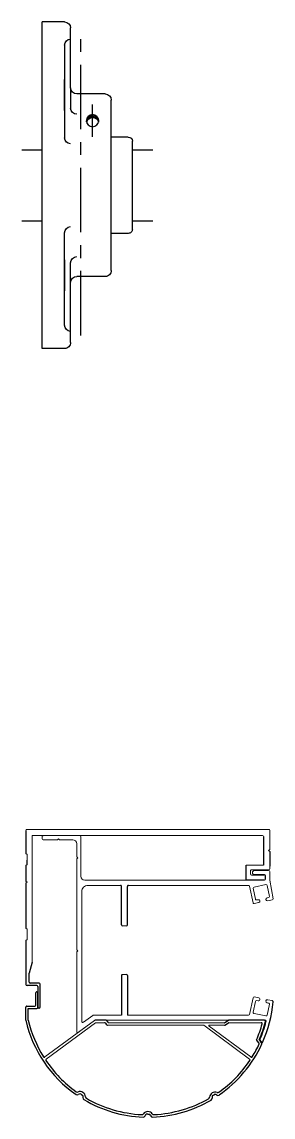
# Model space of a CAD drawing. Header units: millimetres. Extents: x 150937 to 394412, y 327166 to 584759.
# Drawn here: x 224707 to 224831, y 439189 to 439729 of the extents above; entities that cross this region are included whole.
import ezdxf

# ---------------------------------------------------------------- set-up
doc = ezdxf.new("R2010")
doc.units = ezdxf.units.MM
doc.linetypes.add('CENTER', pattern=[50.8, 31.75, -6.35, 6.35, -6.35])
doc.layers.add('205', color=7, linetype='Continuous')
doc.layers.add('LINE', color=7, linetype='Continuous', lineweight=20, plot=False)

# ---------------------------------------------------------------- blocks, each defined once
blk = doc.blocks.new('ss')
at = {"layer": '205', "color": 7, "linetype": 'Continuous'}
for p, q in [((19591.88, 1873.95), (19591.88, 1863.95)), ((19626.88, 1873.95), (19626.88, 1863.95)), ((19591.88, 1819.55), (19591.88, 1809.55)), ((19626.88, 1819.55), (19626.88, 1809.55))]:
    blk.add_line(p, q, dxfattribs=at)
at = {"layer": '205'}
for p, q in [((19689.78, 1863.95), (19528.78, 1863.95)), ((19528.78, 1852.95), (19528.78, 1863.95)), ((19689.78, 1852.95), (19689.78, 1863.95)), ((19540.25, 1852.95), (19585.86, 1852.95)), ((19572.49, 1852.95), (19557.19, 1852.95)), ((19678.32, 1852.95), (19632.7, 1852.95)), ((19646.08, 1852.95), (19661.37, 1852.95)), ((19561.28, 1849.95), (19531.78, 1849.95)), ((19561.28, 1849.95), (19571.28, 1849.95)), ((19564.28, 1832.95), (19564.28, 1846.95)), ((19657.49, 1849.95), (19647.49, 1849.95)), ((19654.28, 1832.95), (19654.28, 1846.95)), ((19686.78, 1849.95), (19657.28, 1849.95)), ((19651.28, 1829.95), (19567.28, 1829.95)), ((19585.53, 1821.55), (19585.53, 1829.95)), ((19633.03, 1821.55), (19633.03, 1829.95)), ((19631.03, 1819.55), (19587.53, 1819.55))]:
    blk.add_line(p, q, dxfattribs=at)
at = {"layer": '205', "color": 1, "linetype": 'CENTER'}
for p, q in [((19683.28, 1844.95), (19535.28, 1844.95)), ((19585.46, 1839.15), (19569.46, 1839.15))]:
    blk.add_line(p, q, dxfattribs=at)
at = {"layer": '205'}
blk.add_circle((19577.46, 1839.15), 3, dxfattribs=at)
for centre, radius, start, end in [((19531.78, 1852.95), 3, 180, 270), ((19540.25, 1849.95), 3, 90, 180), ((19585.86, 1849.95), 3, 0, 90), ((19632.7, 1849.95), 3, 90, 180), ((19678.32, 1849.95), 3, 0, 90), ((19686.78, 1852.95), 3, 270, 0), ((19561.28, 1846.95), 3, 0, 90), ((19571.28, 1846.95), 3, 0, 90), ((19647.49, 1846.95), 3, 90, 180), ((19657.28, 1846.95), 3, 90, 180), ((19577.95, 1839.15), 3, 94.6253, 265.3747), ((19578.49, 1839.15), 3, 99.9059, 260.0941), ((19578.88, 1839.15), 3, 103.6826, 256.3174), ((19567.28, 1832.95), 3, 180, 270), ((19651.28, 1832.95), 3, 270, 0), ((19587.53, 1821.55), 2, 180, 270), ((19631.03, 1821.55), 2, 270, 0)]:
    blk.add_arc(centre, radius, start, end, dxfattribs=at)
blk = doc.blocks.new('eeee')
for p, q in [((8549.5, 2800.82), (8548.73, 2801.93)), ((8614.72, 2768.98), (8614.72, 2788.48)), ((8617.72, 2768.98), (8617.72, 2788.48)), ((8614.72, 2743.98), (8614.72, 2724.98)), ((8617.72, 2743.98), (8617.72, 2724.98))]:
    blk.add_line(p, q)
for centre, radius, start, end in [((8602.87, 2777.19), 59.98, 155.6824, 175.5017), ((8548.48, 2801.76), 0.3, 34.8452, 155.6824), ((8604.72, 2776.98), 60, 156.8923, 165.8951), ((8549.26, 2800.65), 0.3, 336.8923, 34.8452), ((8547.01, 2791.48), 0.5, 165.8951, 270), ((8615.22, 2768.98), 0.5, 180, 270), ((8617.22, 2768.98), 0.5, 270, 0), ((8615.22, 2743.98), 0.5, 90, 180), ((8617.22, 2743.98), 0.5, 0, 90), ((8614.22, 2724.98), 0.5, 270, 0), ((8618.22, 2724.98), 0.5, 180, 270)]:
    blk.add_arc(centre, radius, start, end)
at = {"layer": 'LINE'}
for p, q in [((8638.92, 2796.91), (8631.02, 2791.08)), ((8639.72, 2757.22), (8639.72, 2796.51)), ((8631.84, 2788.58), (8636.42, 2791.96)), ((8637.22, 2791.56), (8637.22, 2727.48)), ((8545.94, 2788.45), (8544.84, 2783.06)), ((8552.41, 2787.65), (8546.53, 2788.83)), ((8547.01, 2790.98), (8553.22, 2790.98)), ((8551.7, 2781.66), (8552.8, 2787.05)), ((8554.73, 2788.08), (8552.87, 2779.89)), ((8553.32, 2790.98), (8613.33, 2790.98)), ((8613.33, 2788.48), (8555.22, 2788.48)), ((8624.72, 2790.98), (8613.33, 2790.98)), ((8613.33, 2788.48), (8614.72, 2788.48)), ((8617.72, 2788.48), (8631.54, 2788.48)), ((8630.72, 2790.98), (8624.72, 2790.98)), ((8545.67, 2780.85), (8543.46, 2781.3)), ((8545.23, 2782.47), (8545.97, 2782.32)), ((8550.37, 2781.42), (8551.11, 2781.27)), ((8552.28, 2779.5), (8550.07, 2779.95)), ((8617.22, 2768.48), (8615.22, 2768.48)), ((8639.22, 2756.72), (8639.72, 2757.22)), ((8639.72, 2756.22), (8639.22, 2756.72)), ((8639.72, 2711.48), (8639.72, 2756.22)), ((8617.22, 2744.48), (8615.22, 2744.48)), ((8545.67, 2732.11), (8543.46, 2731.66)), ((8552.28, 2733.46), (8550.07, 2733.01)), ((8550.37, 2731.54), (8551.11, 2731.69)), ((8554.73, 2724.88), (8552.87, 2733.07)), ((8543.07, 2731.07), (8544.72, 2721.98)), ((8545.94, 2724.51), (8544.84, 2729.9)), ((8545.23, 2730.49), (8545.97, 2730.64)), ((8551.7, 2731.3), (8552.8, 2725.91)), ((8544.72, 2717.68), (8544.72, 2721.98)), ((8552.41, 2725.32), (8546.53, 2724.13)), ((8546.72, 2721.48), (8546.72, 2719.68)), ((8547.22, 2721.98), (8553.32, 2721.98)), ((8553.32, 2721.98), (8613.33, 2721.98)), ((8613.33, 2724.48), (8555.22, 2724.48)), ((8614.22, 2724.48), (8613.33, 2724.48)), ((8613.33, 2721.98), (8635.72, 2721.98)), ((8634.22, 2724.48), (8618.22, 2724.48)), ((8552.22, 2717.18), (8545.22, 2717.18)), ((8547.22, 2719.18), (8552.22, 2719.18)), ((8637.72, 2719.98), (8637.72, 2700.48)), ((8639.22, 2710.98), (8639.72, 2711.48)), ((8639.72, 2710.48), (8639.22, 2710.98)), ((8639.72, 2706.72), (8639.72, 2710.48)), ((8639.72, 2703.98), (8639.72, 2706.72)), ((8638.22, 2699.98), (8656.22, 2699.98)), ((8648.22, 2701.98), (8641.72, 2701.98)), ((8648.72, 2701.48), (8648.22, 2701.98)), ((8649.22, 2701.98), (8648.72, 2701.48)), ((8656.22, 2701.98), (8649.22, 2701.98)), ((8656.72, 2700.48), (8656.72, 2701.48))]:
    blk.add_line(p, q, dxfattribs=at)
for centre, radius, start, end in [((8639.22, 2796.51), 0.5, 0, 126.4088), ((8630.72, 2791.48), 0.5, 270, 306.4088), ((8636.72, 2791.56), 0.5, 0, 126.4088), ((8546.43, 2788.34), 0.5, 78.57, 168.57), ((8552.31, 2787.15), 0.5, 348.57, 78.57), ((8555.22, 2787.98), 0.5, 90, 180), ((8631.54, 2788.98), 0.5, 270, 306.4088), ((8543.56, 2781.79), 0.5, 168.4619, 258.4619), ((8545.33, 2782.96), 0.5, 168.4619, 258.4619), ((8545.82, 2781.59), 0.75, 258.4619, 78.4619), ((8550.22, 2780.69), 0.75, 78.4619, 258.4619), ((8551.21, 2781.76), 0.5, 258.4619, 348.4619), ((8552.38, 2779.99), 0.5, 258.4619, 348.4619), ((8543.56, 2731.17), 0.5, 101.5381, 191.5381), ((8545.82, 2731.37), 0.75, 281.5381, 101.5381), ((8550.22, 2732.27), 0.75, 101.5381, 281.5381), ((8551.21, 2731.2), 0.5, 11.5381, 101.5381), ((8552.38, 2732.97), 0.5, 11.5381, 101.5381), ((8545.33, 2730), 0.5, 101.5381, 191.5381), ((8634.22, 2727.48), 3, 270, 0), ((8546.43, 2724.62), 0.5, 191.43, 281.43), ((8547.22, 2721.48), 0.5, 90, 180), ((8552.31, 2725.81), 0.5, 281.43, 11.43), ((8555.22, 2724.98), 0.5, 180, 270), ((8635.72, 2719.98), 2, 0, 90), ((8545.22, 2717.68), 0.5, 180, 270), ((8547.22, 2719.68), 0.5, 180, 270), ((8552.22, 2718.18), 1, 270, 90), ((8638.22, 2700.48), 0.5, 180, 270), ((8641.72, 2703.98), 2, 180, 270), ((8656.22, 2701.48), 0.5, 0, 90), ((8656.22, 2700.48), 0.5, 270, 0)]:
    blk.add_arc(centre, radius, start, end, dxfattribs=at)
blk = doc.blocks.new('dddd')
for p, q in [((8423.44, 2981.17), (8423.44, 2969.77)), ((8423.94, 2981.67), (8424.14, 2981.67)), ((8424.64, 2970.97), (8424.64, 2981.17)), ((8423.94, 2969.27), (8428.42, 2969.27)), ((8425.14, 2970.47), (8429.92, 2970.47)), ((8430.42, 2948.22), (8430.42, 2969.97)), ((8427.42, 2958.89), (8428.92, 2964.28)), ((8428.92, 2968.77), (8428.92, 2964.28)), ((8430.42, 2919.97), (8430.42, 2942.22)), ((8430.42, 2919.97), (8430.42, 2942.22)), ((8312.42, 2917.87), (8312.42, 2916.47)), ((8321.92, 2918.37), (8321.92, 2911.17)), ((8430.42, 2911.36), (8430.42, 2918.97)), ((8310.42, 2904.32), (8310.42, 2911.67)), ((8313.42, 2896.97), (8313.42, 2911.17)), ((8429.92, 2910.86), (8429.92, 2908.61)), ((8430.42, 2893.97), (8430.42, 2905.36))]:
    blk.add_line(p, q)
for centre, start, end in [((8423.94, 2981.17), 90, 180), ((8424.14, 2981.17), 0, 90), ((8423.94, 2969.77), 180, 270), ((8425.14, 2970.97), 180, 270), ((8428.42, 2968.77), 0, 90), ((8429.92, 2969.97), 0, 90)]:
    blk.add_arc(centre, 0.5, start, end)
at = {"layer": 'LINE'}
for p, q in [((8427.42, 2958.89), (8427.42, 2899.77)), ((8429.92, 2947.72), (8430.42, 2948.22)), ((8429.92, 2942.72), (8429.92, 2947.72)), ((8430.42, 2942.22), (8429.92, 2942.72)), ((8312.92, 2918.37), (8321.92, 2918.37)), ((8319.42, 2915.97), (8312.92, 2915.97)), ((8319.92, 2913.87), (8319.92, 2915.47)), ((8429.92, 2919.47), (8430.42, 2919.97)), ((8430.42, 2918.97), (8429.92, 2919.47)), ((8310.42, 2911.67), (8310.42, 2912.87)), ((8310.92, 2913.37), (8319.42, 2913.37)), ((8321.92, 2911.17), (8313.42, 2911.17)), ((8429.92, 2910.86), (8430.42, 2911.36)), ((8429.92, 2905.86), (8429.92, 2908.61)), ((8430.42, 2905.36), (8429.92, 2905.86)), ((8310.42, 2904.32), (8310.92, 2903.82)), ((8310.92, 2903.82), (8310.42, 2903.32)), ((8310.42, 2903.32), (8310.42, 2893.97)), ((8427.42, 2899.77), (8427.42, 2896.67)), ((8427.22, 2896.47), (8313.92, 2896.47)), ((8310.92, 2893.47), (8429.92, 2893.47))]:
    blk.add_line(p, q, dxfattribs=at)
for centre, radius, start, end in [((8312.92, 2917.87), 0.5, 90, 180), ((8312.92, 2916.47), 0.5, 180, 270), ((8319.42, 2915.47), 0.5, 0, 90), ((8310.92, 2912.87), 0.5, 90, 180), ((8319.42, 2913.87), 0.5, 270, 0), ((8310.92, 2893.97), 0.5, 180, 270), ((8313.92, 2896.97), 0.5, 180, 270), ((8427.22, 2896.67), 0.2, 270, 0), ((8429.92, 2893.97), 0.5, 270, 0)]:
    blk.add_arc(centre, radius, start, end, dxfattribs=at)
blk = doc.blocks.new('wewwww')
for p, q in [((8462.71, 3641.93), (8461.91, 3641.93)), ((8462.71, 3641.93), (8463.51, 3641.93)), ((8430.38, 3632.53), (8429.71, 3632.1)), ((8430.38, 3632.53), (8431.06, 3632.96)), ((8495.34, 3632.33), (8494.67, 3632.76)), ((8495.34, 3632.33), (8496.02, 3631.9)), ((8407.81, 3605.5), (8406.52, 3607.29)), ((8407.81, 3605.5), (8406.52, 3607.29)), ((8409.14, 3605.51), (8407.84, 3607.3)), ((8405.31, 3595.66), (8422.94, 3595.66)), ((8424.74, 3596.82), (8422.94, 3595.66)), ((8424.74, 3598.02), (8423.02, 3596.91)), ((8483.21, 3595.66), (8482.41, 3596.67)), ((8483.64, 3597.06), (8483, 3597.87)), ((8483.21, 3595.66), (8488.71, 3595.66)), ((8521.62, 3595.69), (8521.62, 3589.87)), ((8522.85, 3595.69), (8522.85, 3589.17)), ((8516.92, 3589.37), (8516.92, 3582.17)), ((8521.62, 3589.87), (8517.42, 3589.87)), ((8517.92, 3588.17), (8517.92, 3582.17)), ((8522.35, 3588.67), (8518.42, 3588.67)), ((8517.42, 3581.67), (8517.42, 3581.67))]:
    blk.add_line(p, q)
for centre, radius, start, end in [((8462.71, 3581.66), 61.76, 92.1571, 120.2825), ((8462.71, 3581.67), 60.56, 92.8702, 119.6057), ((8459.72, 3641.15), 1, 37.311, 92.8702), ((8460.42, 3642.38), 1, 24.5312, 92.1571), ((8462.71, 3643.42), 2.75, 217.311, 322.689), ((8476.8, 3652.49), 18.26, 212.0865, 215.3424), ((8448.59, 3652.51), 18.29, 324.6633, 327.9139), ((8464.99, 3642.38), 1, 87.8456, 155.4715), ((8465.69, 3641.15), 1, 87.1299, 142.689), ((8462.71, 3581.66), 61.76, 59.3669, 87.8456), ((8462.71, 3581.67), 60.56, 60.0357, 87.1299), ((8429.58, 3633.79), 2.75, 249.748, 355.1259), ((8412.79, 3633.88), 18.29, 357.1002, 0.3508), ((8432.07, 3634.13), 1, 120.2825, 187.9084), ((8433.32, 3633.47), 1, 119.578, 175.1129), ((8492.41, 3633.29), 1, 4.5209, 60.08), ((8496.15, 3633.58), 2.75, 184.5209, 289.8988), ((8493.67, 3633.94), 1, 351.741, 59.3669), ((8512.91, 3633.58), 18.26, 179.2964, 182.5522), ((8462.71, 3581.66), 61.76, 124.594, 155.481), ((8462.71, 3581.67), 60.56, 125.2229, 146.037), ((8428.21, 3631.68), 1, 56.9681, 124.594), ((8428.28, 3630.27), 1, 69.7719, 125.2416), ((8436.61, 3649), 18.26, 244.5234, 247.7793), ((8489.2, 3648.87), 18.29, 291.8731, 295.1238), ((8497.51, 3631.47), 1, 55.0554, 122.6813), ((8497.43, 3630.06), 1, 54.3397, 109.8988), ((8462.71, 3581.67), 60.56, 33.9613, 54.3841), ((8462.71, 3581.66), 61.76, 13.1262, 55.0554), ((8462.71, 3581.67), 60.56, 148.1399, 154.9549), ((8411.7, 3613.37), 0.5, 53.5912, 148.1399), ((8412.89, 3615.22), 0.5, 146.037, 233.5912), ((8512.52, 3615.22), 0.5, 306.4088, 33.9613), ((8513.72, 3613.37), 0.5, 31.8585, 126.4088), ((8462.71, 3581.67), 60.56, 13.3911, 31.8585), ((8462.71, 3581.66), 59.7, 156.773, 165.8222), ((8462.71, 3581.66), 59.7, 156.773, 165.8222), ((8462.71, 3581.66), 58.5, 156.2019, 164.2947), ((8407.57, 3605.33), 0.3, 336.773, 35.8689), ((8408.92, 3605.35), 0.268, 331.2992, 37.6545), ((8405.31, 3596.16), 0.5, 165.8222, 270), ((8406.87, 3597.36), 0.5, 164.2947, 270), ((8422.85, 3597.16), 0.3, 270, 302.7078), ((8424.9, 3597.76), 0.3, 90, 122.7078), ((8424.9, 3596.56), 0.3, 90, 122.7078), ((8482.02, 3596.36), 0.5, 38.1972, 90), ((8482.6, 3597.56), 0.5, 38.1972, 90), ((8484.03, 3597.36), 0.5, 218.1972, 270), ((8517.42, 3589.37), 0.5, 90, 180), ((8518.42, 3588.17), 0.5, 90, 180), ((8522.35, 3589.17), 0.5, 270, 0), ((8517.42, 3582.17), 0.5, 180, 270), ((8517.42, 3582.17), 0.5, 270, 0)]:
    blk.add_arc(centre, radius, start, end)
at = {"layer": 'LINE'}
for p, q in [((8411.99, 3613.77), (8432.55, 3598.61)), ((8412.6, 3614.82), (8435.18, 3598.16)), ((8512.82, 3614.81), (8488.48, 3596.86)), ((8513.42, 3613.77), (8489, 3595.76)), ((8406.87, 3596.86), (8411.31, 3596.86)), ((8411.31, 3596.86), (8422.85, 3596.86)), ((8424.9, 3598.06), (8432.38, 3598.06)), ((8424.9, 3596.86), (8471.31, 3596.86)), ((8435.47, 3598.06), (8471.31, 3598.06)), ((8482.6, 3598.06), (8471.31, 3598.06)), ((8482.02, 3596.86), (8471.31, 3596.86)), ((8488.48, 3596.86), (8484.03, 3596.86))]:
    blk.add_line(p, q, dxfattribs=at)
for centre, radius, start, end in [((8432.38, 3598.36), 0.3, 270, 53.5912), ((8435.47, 3598.56), 0.5, 233.5912, 270), ((8435.41, 3598.36), 0.3, 233.5912, 270), ((8488.71, 3596.16), 0.5, 270, 306.4088)]:
    blk.add_arc(centre, radius, start, end, dxfattribs=at)

msp = doc.modelspace()

# ---------------------------------------------------------------- block references
at = {"xscale": -1, "rotation": 90.00004631742877}
msp.add_blockref('ss', (226581.184, 459257.764), dxfattribs=at)
at = {"rotation": 180}
for name, p in [('dddd', (233139.676, 442224.437)), ('eeee', (233373.972, 442027.847)), ('wewwww', (233231.981, 442832.531))]:
    msp.add_blockref(name, p, dxfattribs=at)

doc.saveas('drawing.dxf')
